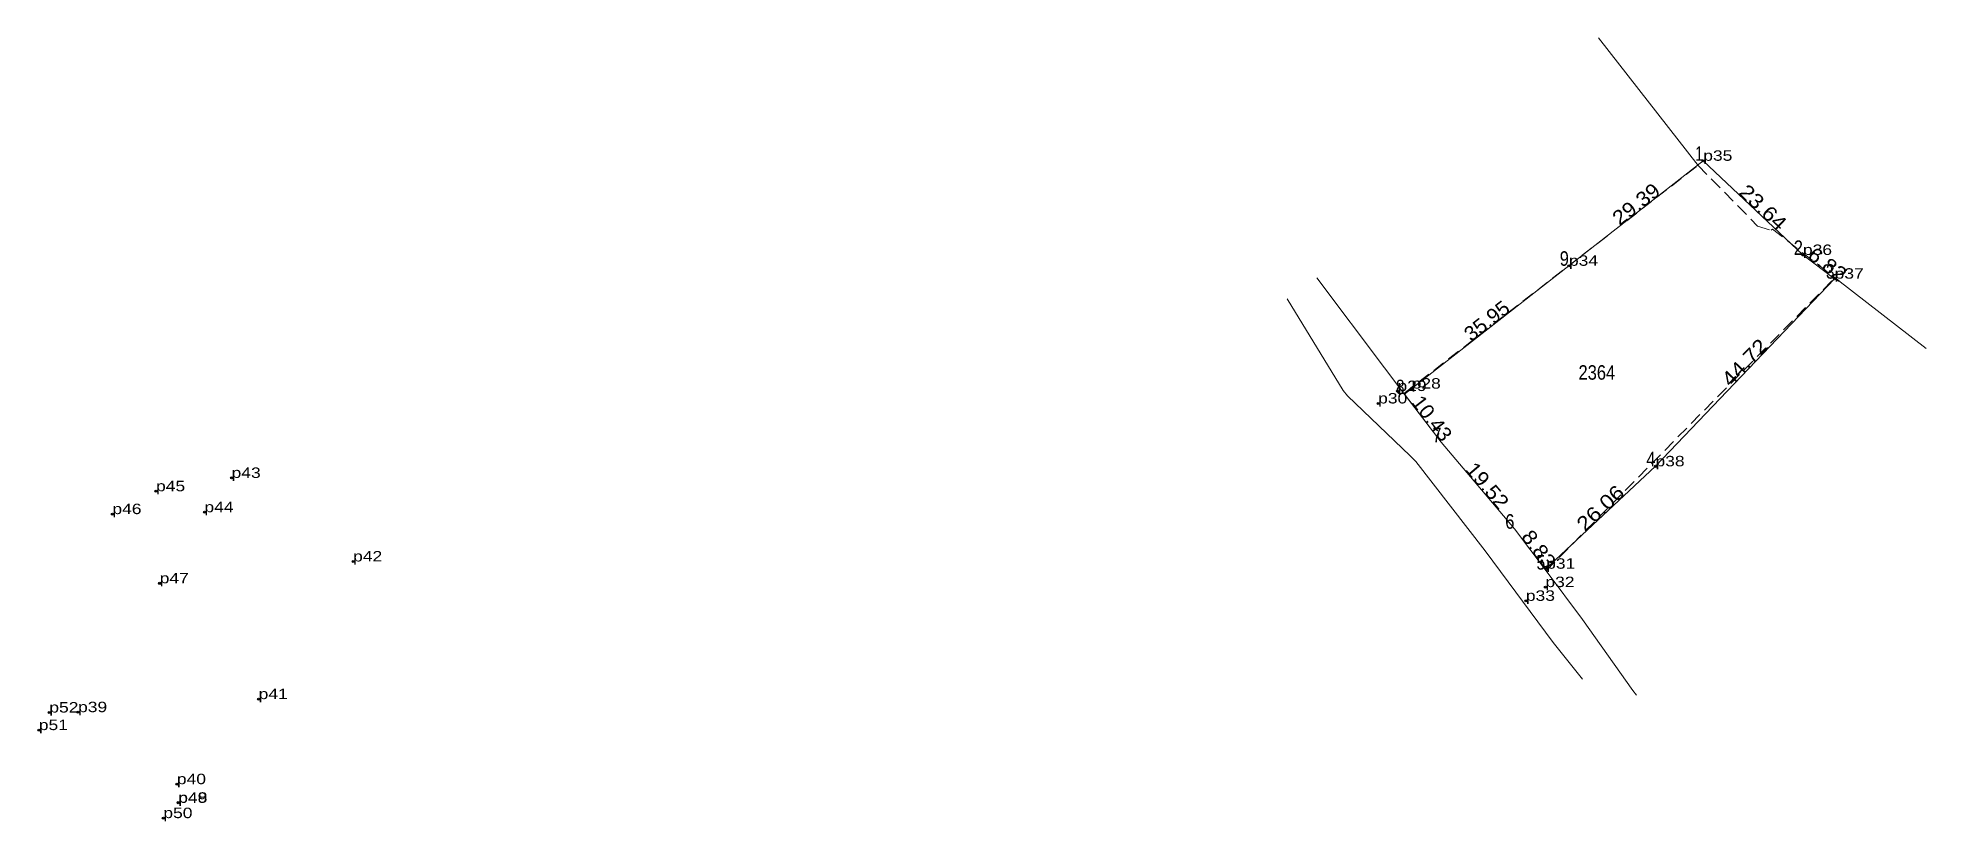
# Model space of a CAD drawing. Header units: metres. Extents: x 549640 to 551490, y 1840937 to 1843393.
# Drawn here: x 551164.6 to 551490.1, y 1840937.2 to 1841072.3 of the extents above.
import ezdxf
from ezdxf.enums import TextEntityAlignment as Align

# ---------------------------------------------------------------- set-up
doc = ezdxf.new("R2010")
doc.units = ezdxf.units.M
doc.header["$LTSCALE"] = 0.72
doc.header["$PDMODE"] = 32
doc.header["$PDSIZE"] = 0.36
doc.linetypes.add('MEDIUM_DASHED', pattern=[4.5, 3, -1.5])
for name, color, linetype, lineweight in [('1', 7, 'Continuous', 13), ('10', 7, 'MEDIUM_DASHED', 13), ('2', 7, 'Continuous', 13), ('36', 7, 'Continuous', 13)]:
    doc.layers.add(name, color=color, linetype=linetype, lineweight=lineweight)
for name, color, linetype in [('12', 7, 'Continuous'), ('63', 7, 'Continuous'), ('7', 7, 'Continuous')]:
    doc.layers.add(name, color=color, linetype=linetype)

msp = doc.modelspace()

# ---------------------------------------------------------------- linework, layer by layer
at = {"layer": '1'}
for p, q in [((551433.62, 1841072.32), (551450.78, 1841050.3)), ((551474.76, 1841030.63), (551490.1, 1841018.73))]:
    msp.add_line(p, q, dxfattribs=at)
at = {"layer": '1', "linetype": 'MEDIUM_DASHED'}
msp.add_line((551463.62, 1841039.29), (551463.39, 1841039.11), dxfattribs=at)
at = {"layer": '1'}
msp.add_lwpolyline([(551451.67, 1841051.1), (551468.85, 1841034.86), (551474.31, 1841030.77), (551443.44, 1840998.41), (551424.43, 1840980.59), (551419.13, 1840987.65), (551406.53, 1841002.56), (551400.2, 1841010.85), (551428.52, 1841032.99)], close=True, dxfattribs=at)
at = {"layer": '10'}
for p, q in [((551400.1, 1841010.98), (551450.78, 1841050.3)), ((551463.62, 1841039.29), (551474.37, 1841030.93)), ((551424.58, 1840980.39), (551474.37, 1841030.93))]:
    msp.add_line(p, q, dxfattribs=at)
msp.add_lwpolyline([(551450.78, 1841050.3), (551461.04, 1841039.85), (551463.39, 1841039.11)], dxfattribs=at)
at = {"layer": '2'}
for points in [[(551400.1, 1841010.98), (551396.73, 1841015.39), (551385.06, 1841030.9)], [(551401.16, 1841000.2), (551390.36, 1841010.58), (551389.62, 1841011.51), (551379.94, 1841027.29)], [(551424.58, 1840980.39), (551419.13, 1840987.65), (551406.53, 1841002.56), (551400.1, 1841010.98)], [(551430.86, 1840961.73), (551425.82, 1840968.03), (551414.09, 1840983.83), (551402.15, 1840999.25), (551401.16, 1841000.2)], [(551440.17, 1840958.95), (551439.54, 1840959.72), (551430.88, 1840972.02), (551424.58, 1840980.39)]]:
    msp.add_lwpolyline(points, dxfattribs=at)
at = {"layer": '36'}
msp.add_lwpolyline([(551400.2, 1841010.85), (551428.52, 1841032.99), (551451.67, 1841051.1), (551468.85, 1841034.86), (551474.31, 1841030.77), (551443.44, 1840998.41), (551424.43, 1840980.59)], dxfattribs=at)
at = {"layer": '7'}
for p in [(551451.67, 1841051.1), (551468.85, 1841034.86), (551428.52, 1841032.99), (551474.31, 1841030.77), (551395.64, 1841009.25), (551398.98, 1841011.39), (551401.42, 1841011.81), (551198.05, 1840996.41), (551443.44, 1840998.41), (551185.03, 1840994.11), (551177.51, 1840990.17), (551193.37, 1840990.49), (551218.99, 1840982), (551424.6, 1840980.75), (551185.66, 1840978.23), (551424.47, 1840977.58), (551421.1, 1840975.21), (551202.71, 1840958.26), (551166.64, 1840955.95), (551171.59, 1840956.01), (551164.83, 1840952.92), (551188.62, 1840943.59), (551188.85, 1840940.36), (551188.86, 1840940.4), (551186.29, 1840937.74)]:
    msp.add_point(p, dxfattribs=at)

# ---------------------------------------------------------------- texts
at = {"layer": '1', "width": 0.85}
msp.add_text('2364', height=2.5, dxfattribs=at).set_placement((551433.335, 1841013.35), align=Align.CENTER)
at = {"layer": '12', "width": 1.25}
for s, p in [('p35', (551451.67, 1841051.1)), ('p36', (551468.85, 1841034.86)), ('p34', (551428.52, 1841032.99)), ('p37', (551474.31, 1841030.77)), ('p29', (551398.98, 1841011.39)), ('p28', (551401.42, 1841011.81)), ('p30', (551395.64, 1841009.25)), ('p38', (551443.44, 1840998.41)), ('p45', (551185.03, 1840994.11)), ('p43', (551198.05, 1840996.41)), ('p46', (551177.51, 1840990.17)), ('p44', (551193.37, 1840990.49)), ('p42', (551218.99, 1840982)), ('p47', (551185.66, 1840978.23)), ('p31', (551424.6, 1840980.75)), ('p33', (551421.1, 1840975.21)), ('p32', (551424.47, 1840977.58)), ('p41', (551202.71, 1840958.26)), ('p52', (551166.64, 1840955.95)), ('p39', (551171.59, 1840956.01)), ('p51', (551164.83, 1840952.92)), ('p40', (551188.62, 1840943.59)), ('p49', (551188.85, 1840940.36)), ('p48', (551188.86, 1840940.4)), ('p50', (551186.29, 1840937.74))]:
    msp.add_text(s, height=1.8, dxfattribs=at).set_placement(p)
at = {"layer": '63'}
for s, width, p in [(' 1', 0.75, (551451.67, 1841051.1)), (' 9', 0.85, (551428.52, 1841032.99)), (' 2', 0.85, (551468.85, 1841034.86)), (' 3', 0.8, (551474.31, 1841030.77)), (' 8', 0.8, (551400.2, 1841010.85)), (' 7', 0.8, (551406.53, 1841002.56)), (' 4', 0.85, (551443.44, 1840998.41)), (' 6', 0.85, (551419.13, 1840987.65)), (' 5', 0.8, (551424.43, 1840980.59))]:
    msp.add_text(s, height=2.5, dxfattribs=dict(at, width=width)).set_placement(p, align=Align.RIGHT)
for s, rotation, width, p in [('29.39', 38.036, 1.1, (551440.8748, 1841042.6478)), ('23.64', 316.611, 1.15, (551461.1163, 1841042.165)), ('6.82', 323.164, 1.1, (551472.3256, 1841032.2561)), ('35.95', 38.018, 1.05, (551415.1351, 1841022.5306)), ('44.72', 46.35, 1.15, (551459.7066, 1841015.4572)), ('10.43', 307.364, 1.05, (551403.9423, 1841005.9386)), ('19.52', 310.2, 1.1, (551413.5096, 1840994.2868)), ('26.06', 43.149, 1.15, (551434.8001, 1840990.301)), ('8.83', 306.896, 1.1, (551422.3442, 1840983.3705))]:
    msp.add_text(s, height=2.5, rotation=rotation, dxfattribs=dict(at, width=width)).set_placement(p, align=Align.CENTER)

doc.saveas('drawing.dxf')
